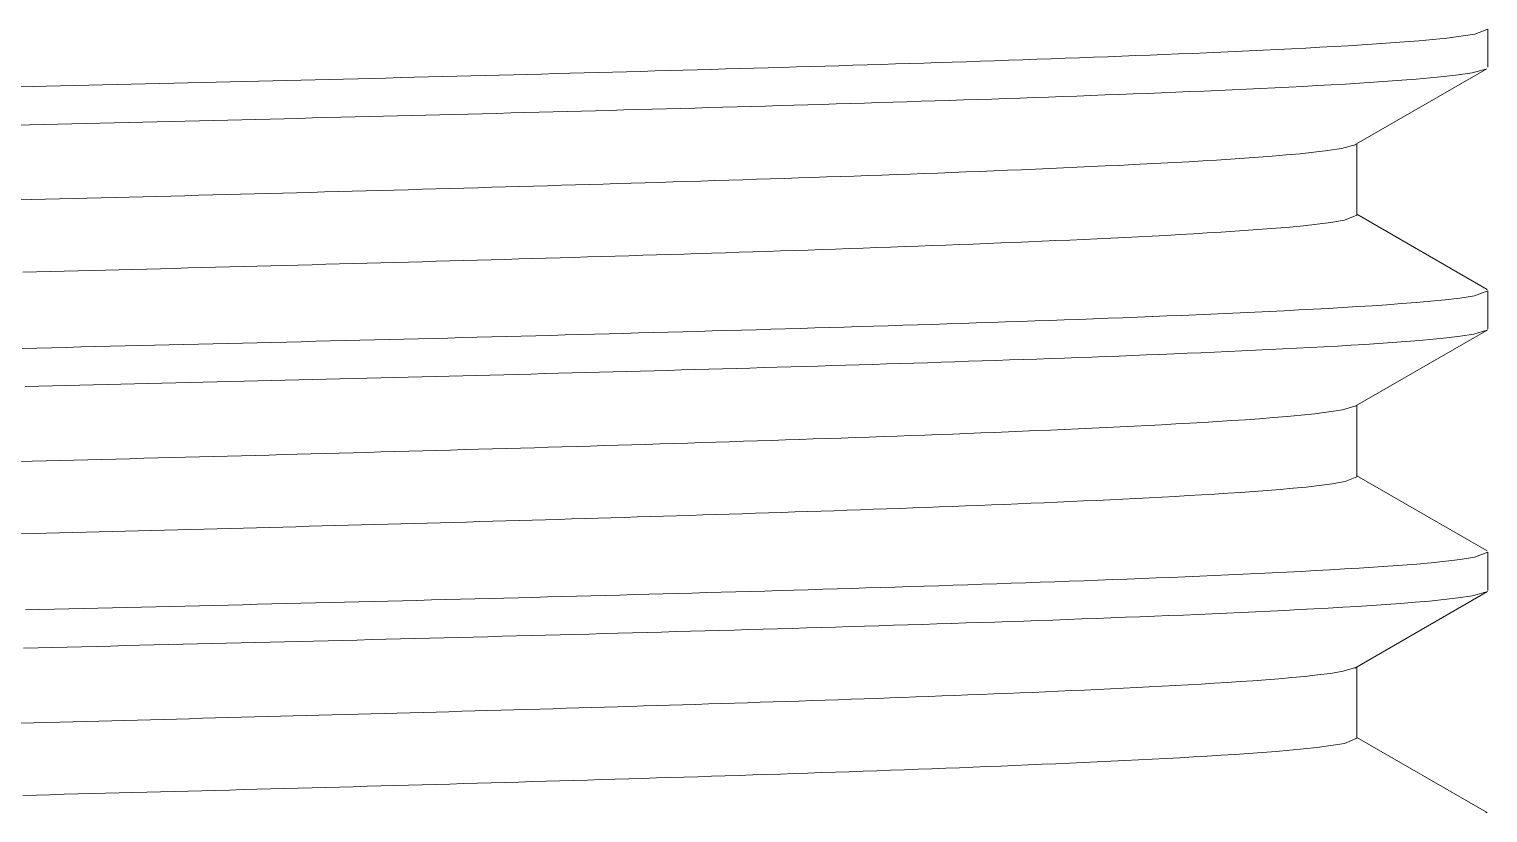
# Model space of a CAD drawing. Extents: x -5208 to -4788, y -2139 to -1842.
# Drawn here: x -5135.6 to -5127.24, y -2063.53 to -2059.04 of the extents above; entities that cross this region are included whole.
import ezdxf

# ---------------------------------------------------------------- set-up
doc = ezdxf.new("R2010")
doc.units = 0
doc.header["$LTSCALE"] = 7
doc.layers.add('Trimetric', color=7, linetype='CONTINUOUS')

msp = doc.modelspace()

# ---------------------------------------------------------------- linework, layer by layer
at = {"layer": 'Trimetric', "color": 0, "linetype": 'Continuous', "lineweight": 18}
for points in [[(-5135.6658, -2059.3686), (-5135.5846, -2059.3667), (-5135.5035, -2059.3647), (-5135.4224, -2059.3628), (-5135.3412, -2059.3609), (-5135.2601, -2059.359), (-5135.1789, -2059.357), (-5135.0978, -2059.3551), (-5135.0167, -2059.3532), (-5134.9355, -2059.3512), (-5134.8544, -2059.3493), (-5134.7732, -2059.3473), (-5134.6921, -2059.3454), (-5134.611, -2059.3435), (-5134.5298, -2059.3415), (-5134.4487, -2059.3395), (-5134.3675, -2059.3375), (-5134.2864, -2059.3356), (-5134.2053, -2059.3336), (-5134.1241, -2059.3316), (-5134.043, -2059.3296), (-5133.9618, -2059.3276), (-5133.8807, -2059.3255), (-5133.7996, -2059.3235), (-5133.7184, -2059.3215), (-5133.6373, -2059.3195), (-5133.5562, -2059.3175), (-5133.475, -2059.3154), (-5133.3939, -2059.3134), (-5133.3127, -2059.3113), (-5133.2316, -2059.3092), (-5133.1505, -2059.3072), (-5133.0693, -2059.3051), (-5132.9882, -2059.303), (-5132.9071, -2059.3009), (-5132.8259, -2059.2988), (-5132.7448, -2059.2967), (-5132.6637, -2059.2945), (-5132.5825, -2059.2923), (-5132.5014, -2059.2902), (-5132.4202, -2059.288), (-5132.3391, -2059.2858), (-5132.258, -2059.2837), (-5132.1768, -2059.2815), (-5132.0957, -2059.2793), (-5132.0146, -2059.2771), (-5131.9334, -2059.2748), (-5131.8523, -2059.2725), (-5131.7712, -2059.2702), (-5131.6901, -2059.268), (-5131.6089, -2059.2657), (-5131.5278, -2059.2634), (-5131.4467, -2059.2611), (-5131.3655, -2059.2588), (-5131.2844, -2059.2564), (-5131.2033, -2059.254), (-5131.1221, -2059.2516), (-5131.041, -2059.2491), (-5130.9599, -2059.2467), (-5130.8788, -2059.2443), (-5130.7976, -2059.2419), (-5130.7165, -2059.2394), (-5130.6354, -2059.2368), (-5130.5543, -2059.2343), (-5130.4731, -2059.2317), (-5130.392, -2059.2292), (-5130.3109, -2059.2265), (-5130.2298, -2059.2239), (-5130.1487, -2059.2212), (-5130.0675, -2059.2185), (-5129.9864, -2059.2157), (-5129.9053, -2059.213), (-5129.8242, -2059.2101), (-5129.7431, -2059.2073), (-5129.662, -2059.2044), (-5129.5809, -2059.2014), (-5129.4997, -2059.1984), (-5129.4186, -2059.1954), (-5129.3375, -2059.1923), (-5129.2564, -2059.1892), (-5129.1753, -2059.186), (-5129.0942, -2059.1827), (-5129.0131, -2059.1794), (-5128.932, -2059.1761), (-5128.851, -2059.1726), (-5128.7699, -2059.169), (-5128.6888, -2059.1654), (-5128.6077, -2059.1617), (-5128.5266, -2059.1579), (-5128.4456, -2059.154), (-5128.3645, -2059.1499), (-5128.2834, -2059.1457), (-5128.2024, -2059.1413), (-5128.1214, -2059.1367), (-5128.0403, -2059.132), (-5127.9593, -2059.127), (-5127.8783, -2059.1217), (-5127.7974, -2059.1161), (-5127.7164, -2059.1102), (-5127.6355, -2059.1036), (-5127.5547, -2059.0963), (-5127.474, -2059.0881), (-5127.3934, -2059.0783), (-5127.3132, -2059.0657), (-5127.2394, -2059.0373)], [(-5127.2394, -2059.2561), (-5127.2394, -2059.0373)], [(-5127.2501, -2059.267), (-5127.3284, -2059.2875), (-5127.4087, -2059.2993), (-5127.4893, -2059.3086), (-5127.5701, -2059.3167), (-5127.6509, -2059.3238), (-5127.7318, -2059.3302), (-5127.8128, -2059.3361), (-5127.8938, -2059.3416), (-5127.9747, -2059.3468), (-5128.0558, -2059.3518), (-5128.1368, -2059.3564), (-5128.2178, -2059.361), (-5128.2989, -2059.3652), (-5128.3799, -2059.3694), (-5128.461, -2059.3735), (-5128.542, -2059.3774), (-5128.6231, -2059.3812), (-5128.7042, -2059.3849), (-5128.7852, -2059.3886), (-5128.8663, -2059.3921), (-5128.9474, -2059.3955), (-5129.0285, -2059.3989), (-5129.1096, -2059.4022), (-5129.1907, -2059.4054), (-5129.2718, -2059.4086), (-5129.3529, -2059.4117), (-5129.434, -2059.4148), (-5129.5151, -2059.4179), (-5129.5962, -2059.4208), (-5129.6773, -2059.4238), (-5129.7584, -2059.4266), (-5129.8395, -2059.4295), (-5129.9206, -2059.4323), (-5130.0017, -2059.4351), (-5130.0828, -2059.4378), (-5130.164, -2059.4405), (-5130.2451, -2059.4432), (-5130.3262, -2059.4459), (-5130.4073, -2059.4485), (-5130.4884, -2059.4511), (-5130.5695, -2059.4536), (-5130.6507, -2059.4562), (-5130.7318, -2059.4586), (-5130.8129, -2059.4611), (-5130.894, -2059.4635), (-5130.9751, -2059.466), (-5131.0563, -2059.4684), (-5131.1374, -2059.4709), (-5131.2185, -2059.4733), (-5131.2996, -2059.4757), (-5131.3808, -2059.478), (-5131.4619, -2059.4803), (-5131.543, -2059.4826), (-5131.6241, -2059.4849), (-5131.7053, -2059.4873), (-5131.7864, -2059.4896), (-5131.8675, -2059.4919), (-5131.9486, -2059.4941), (-5132.0298, -2059.4964), (-5132.1109, -2059.4986), (-5132.192, -2059.5008), (-5132.2732, -2059.503), (-5132.3543, -2059.5051), (-5132.4354, -2059.5073), (-5132.5165, -2059.5095), (-5132.5977, -2059.5116), (-5132.6788, -2059.5137), (-5132.7599, -2059.5159), (-5132.8411, -2059.518), (-5132.9222, -2059.5201), (-5133.0033, -2059.5222), (-5133.0845, -2059.5242), (-5133.1656, -2059.5263), (-5133.2467, -2059.5284), (-5133.3279, -2059.5305), (-5133.409, -2059.5325), (-5133.4901, -2059.5346), (-5133.5713, -2059.5367), (-5133.6524, -2059.5387), (-5133.7335, -2059.5407), (-5133.8147, -2059.5427), (-5133.8958, -2059.5447), (-5133.9769, -2059.5467), (-5134.0581, -2059.5487), (-5134.1392, -2059.5507), (-5134.2203, -2059.5527), (-5134.3015, -2059.5547), (-5134.3826, -2059.5567), (-5134.4637, -2059.5587), (-5134.5449, -2059.5606), (-5134.626, -2059.5626), (-5134.7071, -2059.5646), (-5134.7883, -2059.5665), (-5134.8694, -2059.5685), (-5134.9505, -2059.5704), (-5135.0317, -2059.5724), (-5135.1128, -2059.5743), (-5135.1939, -2059.5763), (-5135.2751, -2059.5782), (-5135.3562, -2059.5801), (-5135.4374, -2059.582), (-5135.5185, -2059.584), (-5135.5996, -2059.5859), (-5135.6808, -2059.5878)], [(-5128.0051, -2059.7033), (-5127.2454, -2059.2643)], [(-5135.6686, -2060.017), (-5135.5886, -2060.015), (-5135.5086, -2060.0129), (-5135.4287, -2060.0109), (-5135.3487, -2060.0089), (-5135.2688, -2060.0068), (-5135.1888, -2060.0047), (-5135.1089, -2060.0026), (-5135.0289, -2060.0006), (-5134.949, -2059.9985), (-5134.869, -2059.9964), (-5134.789, -2059.9943), (-5134.7091, -2059.9922), (-5134.6291, -2059.9902), (-5134.5492, -2059.9881), (-5134.4692, -2059.986), (-5134.3893, -2059.9838), (-5134.3093, -2059.9817), (-5134.2294, -2059.9796), (-5134.1494, -2059.9775), (-5134.0694, -2059.9753), (-5133.9895, -2059.9732), (-5133.9095, -2059.971), (-5133.8296, -2059.9689), (-5133.7496, -2059.9667), (-5133.6697, -2059.9645), (-5133.5897, -2059.9623), (-5133.5098, -2059.9601), (-5133.4298, -2059.9579), (-5133.3499, -2059.9556), (-5133.2699, -2059.9534), (-5133.19, -2059.9511), (-5133.11, -2059.9489), (-5133.0301, -2059.9466), (-5132.9501, -2059.9443), (-5132.8702, -2059.9421), (-5132.7902, -2059.9398), (-5132.7103, -2059.9375), (-5132.6303, -2059.9351), (-5132.5504, -2059.9328), (-5132.4704, -2059.9304), (-5132.3905, -2059.928), (-5132.3105, -2059.9257), (-5132.2306, -2059.9233), (-5132.1506, -2059.9209), (-5132.0707, -2059.9186), (-5131.9907, -2059.916), (-5131.9108, -2059.9135), (-5131.8309, -2059.911), (-5131.7509, -2059.9085), (-5131.671, -2059.906), (-5131.591, -2059.9035), (-5131.5111, -2059.9009), (-5131.4311, -2059.8984), (-5131.3512, -2059.8958), (-5131.2713, -2059.8932), (-5131.1913, -2059.8905), (-5131.1114, -2059.8878), (-5131.0315, -2059.8851), (-5130.9515, -2059.8823), (-5130.8716, -2059.8796), (-5130.7916, -2059.8768), (-5130.7117, -2059.8739), (-5130.6318, -2059.871), (-5130.5519, -2059.8682), (-5130.4719, -2059.8652), (-5130.392, -2059.8622), (-5130.3121, -2059.8592), (-5130.2322, -2059.8561), (-5130.1522, -2059.8529), (-5130.0723, -2059.8498), (-5129.9924, -2059.8465), (-5129.9125, -2059.8432), (-5129.8326, -2059.8399), (-5129.7527, -2059.8365), (-5129.6728, -2059.833), (-5129.5928, -2059.8294), (-5129.513, -2059.8258), (-5129.4331, -2059.822), (-5129.3532, -2059.8183), (-5129.2733, -2059.8143), (-5129.1934, -2059.8103), (-5129.1135, -2059.8061), (-5129.0337, -2059.8018), (-5128.9538, -2059.7973), (-5128.874, -2059.7926), (-5128.7941, -2059.7878), (-5128.7143, -2059.7826), (-5128.6345, -2059.7773), (-5128.5547, -2059.7715), (-5128.475, -2059.7654), (-5128.3953, -2059.7589), (-5128.3156, -2059.7515), (-5128.2361, -2059.7433), (-5128.1566, -2059.7339), (-5128.0776, -2059.7215), (-5128.0005, -2059.7006)], [(-5127.9894, -2060.1043), (-5127.9894, -2059.6942)], [(-5127.9894, -2060.1044), (-5128.0613, -2060.1332), (-5128.1391, -2060.1465), (-5128.2175, -2060.1565), (-5128.2961, -2060.1647), (-5128.3747, -2060.1722), (-5128.4535, -2060.179), (-5128.5322, -2060.185), (-5128.611, -2060.1908), (-5128.6899, -2060.1962), (-5128.7687, -2060.2013), (-5128.8476, -2060.2062), (-5128.9264, -2060.2108), (-5129.0053, -2060.2153), (-5129.0842, -2060.2197), (-5129.1631, -2060.2239), (-5129.242, -2060.2279), (-5129.3209, -2060.2318), (-5129.3998, -2060.2357), (-5129.4788, -2060.2394), (-5129.5577, -2060.2429), (-5129.6366, -2060.2465), (-5129.7155, -2060.25), (-5129.7945, -2060.2534), (-5129.8734, -2060.2568), (-5129.9524, -2060.2601), (-5130.0313, -2060.2632), (-5130.1102, -2060.2664), (-5130.1892, -2060.2696), (-5130.2681, -2060.2726), (-5130.3471, -2060.2756), (-5130.426, -2060.2787), (-5130.505, -2060.2815), (-5130.5839, -2060.2844), (-5130.6629, -2060.2873), (-5130.7419, -2060.2901), (-5130.8208, -2060.2929), (-5130.8998, -2060.2957), (-5130.9787, -2060.2985), (-5131.0577, -2060.3011), (-5131.1367, -2060.3038), (-5131.2156, -2060.3065), (-5131.2946, -2060.3091), (-5131.3736, -2060.3117), (-5131.4525, -2060.3143), (-5131.5315, -2060.3168), (-5131.6105, -2060.3194), (-5131.6894, -2060.3218), (-5131.7684, -2060.3243), (-5131.8474, -2060.3268), (-5131.9263, -2060.3293), (-5132.0053, -2060.3316), (-5132.0843, -2060.334), (-5132.1633, -2060.3364), (-5132.2422, -2060.3388), (-5132.3212, -2060.3411), (-5132.4002, -2060.3435), (-5132.4792, -2060.3459), (-5132.5581, -2060.3482), (-5132.6371, -2060.3505), (-5132.7161, -2060.3528), (-5132.7951, -2060.355), (-5132.874, -2060.3573), (-5132.953, -2060.3596), (-5133.032, -2060.3618), (-5133.111, -2060.3641), (-5133.1899, -2060.3663), (-5133.2689, -2060.3686), (-5133.3479, -2060.3708), (-5133.4269, -2060.3729), (-5133.5059, -2060.3751), (-5133.5848, -2060.3773), (-5133.6638, -2060.3795), (-5133.7428, -2060.3816), (-5133.8218, -2060.3838), (-5133.9007, -2060.3859), (-5133.9797, -2060.3881), (-5134.0587, -2060.3902), (-5134.1377, -2060.3923), (-5134.2167, -2060.3944), (-5134.2956, -2060.3965), (-5134.3746, -2060.3986), (-5134.4536, -2060.4007), (-5134.5326, -2060.4028), (-5134.6116, -2060.4049), (-5134.6906, -2060.4069), (-5134.7695, -2060.409), (-5134.8485, -2060.4111), (-5134.9275, -2060.4131), (-5135.0065, -2060.4151), (-5135.0855, -2060.4172), (-5135.1644, -2060.4192), (-5135.2434, -2060.4212), (-5135.3224, -2060.4233), (-5135.4014, -2060.4253), (-5135.4804, -2060.4274), (-5135.5594, -2060.4294), (-5135.6383, -2060.4314)], [(-5127.2431, -2060.5303), (-5127.9894, -2060.0991)], [(-5135.6412, -2060.868), (-5135.5571, -2060.866), (-5135.473, -2060.864), (-5135.3888, -2060.862), (-5135.3047, -2060.86), (-5135.2205, -2060.858), (-5135.1364, -2060.856), (-5135.0523, -2060.854), (-5134.9681, -2060.852), (-5134.884, -2060.85), (-5134.7999, -2060.848), (-5134.7157, -2060.846), (-5134.6316, -2060.8439), (-5134.5475, -2060.8419), (-5134.4633, -2060.8398), (-5134.3792, -2060.8378), (-5134.2951, -2060.8357), (-5134.2109, -2060.8337), (-5134.1268, -2060.8316), (-5134.0426, -2060.8296), (-5133.9585, -2060.8275), (-5133.8744, -2060.8254), (-5133.7902, -2060.8233), (-5133.7061, -2060.8212), (-5133.622, -2060.8191), (-5133.5378, -2060.817), (-5133.4537, -2060.8149), (-5133.3696, -2060.8128), (-5133.2854, -2060.8106), (-5133.2013, -2060.8085), (-5133.1172, -2060.8063), (-5133.033, -2060.8041), (-5132.9489, -2060.8019), (-5132.8648, -2060.7997), (-5132.7806, -2060.7975), (-5132.6965, -2060.7954), (-5132.6124, -2060.7932), (-5132.5282, -2060.791), (-5132.4441, -2060.7887), (-5132.36, -2060.7864), (-5132.2759, -2060.7841), (-5132.1917, -2060.7818), (-5132.1076, -2060.7796), (-5132.0235, -2060.7773), (-5131.9393, -2060.775), (-5131.8552, -2060.7727), (-5131.7711, -2060.7703), (-5131.687, -2060.7679), (-5131.6028, -2060.7655), (-5131.5187, -2060.7631), (-5131.4346, -2060.7607), (-5131.3505, -2060.7583), (-5131.2663, -2060.7559), (-5131.1822, -2060.7535), (-5131.0981, -2060.751), (-5131.014, -2060.7484), (-5130.9298, -2060.7459), (-5130.8457, -2060.7434), (-5130.7616, -2060.7408), (-5130.6775, -2060.7382), (-5130.5934, -2060.7356), (-5130.5092, -2060.7329), (-5130.4251, -2060.7302), (-5130.341, -2060.7275), (-5130.2569, -2060.7248), (-5130.1728, -2060.722), (-5130.0887, -2060.7192), (-5130.0045, -2060.7164), (-5129.9204, -2060.7135), (-5129.8363, -2060.7105), (-5129.7522, -2060.7076), (-5129.6681, -2060.7046), (-5129.584, -2060.7015), (-5129.4999, -2060.6985), (-5129.4158, -2060.6953), (-5129.3317, -2060.6921), (-5129.2476, -2060.6889), (-5129.1635, -2060.6855), (-5129.0794, -2060.6821), (-5128.9953, -2060.6787), (-5128.9112, -2060.6751), (-5128.8272, -2060.6716), (-5128.7431, -2060.6678), (-5128.659, -2060.664), (-5128.5749, -2060.6602), (-5128.4909, -2060.6562), (-5128.4068, -2060.652), (-5128.3228, -2060.6477), (-5128.2387, -2060.6433), (-5128.1547, -2060.6386), (-5128.0707, -2060.6338), (-5127.9867, -2060.6287), (-5127.9027, -2060.6234), (-5127.8187, -2060.6176), (-5127.7348, -2060.6115), (-5127.6509, -2060.605), (-5127.567, -2060.5975), (-5127.4833, -2060.5892), (-5127.3997, -2060.5794), (-5127.3166, -2060.5663), (-5127.2394, -2060.5373)], [(-5127.2429, -2060.531), (-5127.2453, -2060.5294), (-5127.2476, -2060.5277)], [(-5127.2394, -2060.7561), (-5127.2394, -2060.5373)], [(-5127.245, -2060.764), (-5127.3199, -2060.7859), (-5127.3974, -2060.7978), (-5127.4752, -2060.8071), (-5127.5532, -2060.815), (-5127.6313, -2060.822), (-5127.7095, -2060.8284), (-5127.7877, -2060.8342), (-5127.8659, -2060.8397), (-5127.9441, -2060.8449), (-5128.0224, -2060.8498), (-5128.1006, -2060.8544), (-5128.1789, -2060.8589), (-5128.2572, -2060.8631), (-5128.3355, -2060.8672), (-5128.4138, -2060.8711), (-5128.4921, -2060.875), (-5128.5704, -2060.8787), (-5128.6488, -2060.8824), (-5128.7271, -2060.8859), (-5128.8054, -2060.8894), (-5128.8838, -2060.8929), (-5128.9621, -2060.8961), (-5129.0404, -2060.8994), (-5129.1188, -2060.9026), (-5129.1971, -2060.9057), (-5129.2755, -2060.9087), (-5129.3538, -2060.9118), (-5129.4322, -2060.9147), (-5129.5105, -2060.9176), (-5129.5889, -2060.9206), (-5129.6672, -2060.9234), (-5129.7456, -2060.9262), (-5129.824, -2060.929), (-5129.9023, -2060.9317), (-5129.9807, -2060.9344), (-5130.059, -2060.937), (-5130.1374, -2060.9397), (-5130.2158, -2060.9422), (-5130.2941, -2060.9448), (-5130.3725, -2060.9474), (-5130.4509, -2060.9499), (-5130.5292, -2060.9523), (-5130.6076, -2060.9548), (-5130.686, -2060.9573), (-5130.7643, -2060.9597), (-5130.8427, -2060.962), (-5130.9211, -2060.9644), (-5130.9995, -2060.9667), (-5131.0778, -2060.9691), (-5131.1562, -2060.9714), (-5131.2346, -2060.9738), (-5131.313, -2060.9761), (-5131.3913, -2060.9783), (-5131.4697, -2060.9806), (-5131.5481, -2060.9828), (-5131.6265, -2060.985), (-5131.7048, -2060.9872), (-5131.7832, -2060.9894), (-5131.8616, -2060.9917), (-5131.94, -2060.9939), (-5132.0183, -2060.996), (-5132.0967, -2060.9981), (-5132.1751, -2061.0002), (-5132.2535, -2061.0023), (-5132.3319, -2061.0044), (-5132.4102, -2061.0066), (-5132.4886, -2061.0087), (-5132.567, -2061.0108), (-5132.6454, -2061.0129), (-5132.7238, -2061.0149), (-5132.8021, -2061.017), (-5132.8805, -2061.019), (-5132.9589, -2061.0211), (-5133.0373, -2061.0231), (-5133.1157, -2061.0251), (-5133.194, -2061.0271), (-5133.2724, -2061.0291), (-5133.3508, -2061.0311), (-5133.4292, -2061.0331), (-5133.5076, -2061.0351), (-5133.586, -2061.037), (-5133.6643, -2061.039), (-5133.7427, -2061.041), (-5133.8211, -2061.0429), (-5133.8995, -2061.0448), (-5133.9779, -2061.0468), (-5134.0563, -2061.0487), (-5134.1346, -2061.0506), (-5134.213, -2061.0525), (-5134.2914, -2061.0545), (-5134.3698, -2061.0564), (-5134.4482, -2061.0583), (-5134.5266, -2061.0602), (-5134.605, -2061.0621), (-5134.6833, -2061.064), (-5134.7617, -2061.0659), (-5134.8401, -2061.0677), (-5134.9185, -2061.0696), (-5134.9969, -2061.0715), (-5135.0753, -2061.0734), (-5135.1536, -2061.0753), (-5135.232, -2061.0772), (-5135.3104, -2061.079), (-5135.3888, -2061.0809), (-5135.4672, -2061.0827), (-5135.5456, -2061.0846), (-5135.624, -2061.0864)], [(-5127.9999, -2061.2002), (-5127.2402, -2060.7612)], [(-5135.6646, -2061.5169), (-5135.5846, -2061.5149), (-5135.5047, -2061.5129), (-5135.4247, -2061.5108), (-5135.3447, -2061.5088), (-5135.2647, -2061.5067), (-5135.1847, -2061.5046), (-5135.1048, -2061.5026), (-5135.0248, -2061.5005), (-5134.9448, -2061.4984), (-5134.8648, -2061.4963), (-5134.7849, -2061.4942), (-5134.7049, -2061.4921), (-5134.6249, -2061.49), (-5134.5449, -2061.4879), (-5134.465, -2061.4858), (-5134.385, -2061.4837), (-5134.305, -2061.4816), (-5134.225, -2061.4795), (-5134.1451, -2061.4773), (-5134.0651, -2061.4752), (-5133.9851, -2061.473), (-5133.9051, -2061.4708), (-5133.8252, -2061.4687), (-5133.7452, -2061.4665), (-5133.6652, -2061.4643), (-5133.5852, -2061.4622), (-5133.5053, -2061.46), (-5133.4253, -2061.4577), (-5133.3453, -2061.4555), (-5133.2654, -2061.4532), (-5133.1854, -2061.451), (-5133.1054, -2061.4487), (-5133.0254, -2061.4465), (-5132.9455, -2061.4442), (-5132.8655, -2061.442), (-5132.7855, -2061.4397), (-5132.7056, -2061.4374), (-5132.6256, -2061.4351), (-5132.5456, -2061.4327), (-5132.4656, -2061.4304), (-5132.3857, -2061.428), (-5132.3057, -2061.4257), (-5132.2257, -2061.4232), (-5132.1458, -2061.4208), (-5132.0658, -2061.4184), (-5131.9858, -2061.4159), (-5131.9059, -2061.4134), (-5131.8259, -2061.4108), (-5131.7459, -2061.4083), (-5131.666, -2061.4058), (-5131.586, -2061.4033), (-5131.5061, -2061.4008), (-5131.4261, -2061.3982), (-5131.3461, -2061.3956), (-5131.2662, -2061.393), (-5131.1862, -2061.3903), (-5131.1063, -2061.3876), (-5131.0263, -2061.3849), (-5130.9463, -2061.3822), (-5130.8664, -2061.3794), (-5130.7864, -2061.3766), (-5130.7065, -2061.3737), (-5130.6265, -2061.3709), (-5130.5466, -2061.3679), (-5130.4666, -2061.365), (-5130.3867, -2061.362), (-5130.3067, -2061.359), (-5130.2268, -2061.3558), (-5130.1468, -2061.3527), (-5130.0669, -2061.3496), (-5129.987, -2061.3463), (-5129.907, -2061.343), (-5129.8271, -2061.3397), (-5129.7472, -2061.3362), (-5129.6672, -2061.3327), (-5129.5873, -2061.3292), (-5129.5074, -2061.3255), (-5129.4275, -2061.3218), (-5129.3476, -2061.3179), (-5129.2677, -2061.314), (-5129.1878, -2061.31), (-5129.1079, -2061.3057), (-5129.028, -2061.3014), (-5128.9481, -2061.2969), (-5128.8682, -2061.2923), (-5128.7884, -2061.2874), (-5128.7085, -2061.2823), (-5128.6287, -2061.2769), (-5128.5489, -2061.2712), (-5128.4692, -2061.2651), (-5128.3894, -2061.2584), (-5128.3098, -2061.251), (-5128.2302, -2061.2426), (-5128.1508, -2061.2328), (-5128.0718, -2061.2204), (-5127.9954, -2061.1976)], [(-5127.9894, -2061.6043), (-5127.9894, -2061.1941)], [(-5127.9894, -2061.6043), (-5128.0566, -2061.6323), (-5128.1308, -2061.6451), (-5128.2054, -2061.6549), (-5128.2802, -2061.6632), (-5128.3552, -2061.6705), (-5128.4302, -2061.6769), (-5128.5052, -2061.6831), (-5128.5803, -2061.6887), (-5128.6554, -2061.6939), (-5128.7305, -2061.6989), (-5128.8057, -2061.7036), (-5128.8808, -2061.7082), (-5128.956, -2061.7125), (-5129.0311, -2061.7167), (-5129.1063, -2061.7209), (-5129.1815, -2061.7247), (-5129.2567, -2061.7286), (-5129.3319, -2061.7323), (-5129.4071, -2061.7359), (-5129.4823, -2061.7395), (-5129.5575, -2061.7429), (-5129.6327, -2061.7463), (-5129.7079, -2061.7497), (-5129.7831, -2061.7529), (-5129.8584, -2061.7561), (-5129.9336, -2061.7593), (-5130.0088, -2061.7624), (-5130.084, -2061.7654), (-5130.1593, -2061.7684), (-5130.2345, -2061.7713), (-5130.3097, -2061.7742), (-5130.3849, -2061.7771), (-5130.4602, -2061.7799), (-5130.5354, -2061.7827), (-5130.6107, -2061.7854), (-5130.6859, -2061.7881), (-5130.7611, -2061.7908), (-5130.8364, -2061.7935), (-5130.9116, -2061.7961), (-5130.9869, -2061.7987), (-5131.0621, -2061.8013), (-5131.1373, -2061.8038), (-5131.2126, -2061.8063), (-5131.2878, -2061.8089), (-5131.3631, -2061.8114), (-5131.4383, -2061.8138), (-5131.5136, -2061.8162), (-5131.5888, -2061.8187), (-5131.6641, -2061.821), (-5131.7393, -2061.8234), (-5131.8146, -2061.8257), (-5131.8898, -2061.828), (-5131.9651, -2061.8303), (-5132.0403, -2061.8326), (-5132.1156, -2061.8349), (-5132.1908, -2061.8373), (-5132.2661, -2061.8396), (-5132.3413, -2061.8418), (-5132.4166, -2061.8441), (-5132.4918, -2061.8463), (-5132.5671, -2061.8485), (-5132.6424, -2061.8507), (-5132.7176, -2061.8529), (-5132.7929, -2061.8551), (-5132.8681, -2061.8572), (-5132.9434, -2061.8594), (-5133.0186, -2061.8615), (-5133.0939, -2061.8637), (-5133.1691, -2061.8658), (-5133.2444, -2061.8679), (-5133.3197, -2061.87), (-5133.3949, -2061.8721), (-5133.4702, -2061.8741), (-5133.5454, -2061.8762), (-5133.6207, -2061.8782), (-5133.696, -2061.8803), (-5133.7712, -2061.8823), (-5133.8465, -2061.8844), (-5133.9217, -2061.8865), (-5133.997, -2061.8885), (-5134.0723, -2061.8906), (-5134.1475, -2061.8925), (-5134.2228, -2061.8945), (-5134.298, -2061.8965), (-5134.3733, -2061.8985), (-5134.4486, -2061.9005), (-5134.5238, -2061.9025), (-5134.5991, -2061.9045), (-5134.6743, -2061.9065), (-5134.7496, -2061.9085), (-5134.8249, -2061.9105), (-5134.9001, -2061.9124), (-5134.9754, -2061.9144), (-5135.0506, -2061.9163), (-5135.1259, -2061.9183), (-5135.2012, -2061.9202), (-5135.2764, -2061.9221), (-5135.3517, -2061.9241), (-5135.427, -2061.926), (-5135.5022, -2061.9279), (-5135.5775, -2061.9299), (-5135.6527, -2061.9318)], [(-5127.2439, -2062.0299), (-5127.9894, -2061.5991)], [(-5135.6235, -2062.3676), (-5135.5404, -2062.3656), (-5135.4572, -2062.3636), (-5135.3741, -2062.3617), (-5135.291, -2062.3597), (-5135.2079, -2062.3578), (-5135.1247, -2062.3558), (-5135.0416, -2062.3538), (-5134.9585, -2062.3518), (-5134.8754, -2062.3498), (-5134.7922, -2062.3478), (-5134.7091, -2062.3458), (-5134.626, -2062.3438), (-5134.5429, -2062.3418), (-5134.4597, -2062.3398), (-5134.3766, -2062.3378), (-5134.2935, -2062.3357), (-5134.2104, -2062.3337), (-5134.1273, -2062.3317), (-5134.0441, -2062.3296), (-5133.961, -2062.3275), (-5133.8779, -2062.3255), (-5133.7948, -2062.3234), (-5133.7116, -2062.3213), (-5133.6285, -2062.3192), (-5133.5454, -2062.3171), (-5133.4623, -2062.3151), (-5133.3792, -2062.313), (-5133.296, -2062.3109), (-5133.2129, -2062.3087), (-5133.1298, -2062.3066), (-5133.0467, -2062.3044), (-5132.9635, -2062.3023), (-5132.8804, -2062.3001), (-5132.7973, -2062.298), (-5132.7142, -2062.2958), (-5132.6311, -2062.2937), (-5132.5479, -2062.2915), (-5132.4648, -2062.2892), (-5132.3817, -2062.287), (-5132.2986, -2062.2847), (-5132.2155, -2062.2825), (-5132.1324, -2062.2802), (-5132.0492, -2062.278), (-5131.9661, -2062.2758), (-5131.883, -2062.2735), (-5131.7999, -2062.2711), (-5131.7168, -2062.2688), (-5131.6337, -2062.2665), (-5131.5505, -2062.2641), (-5131.4674, -2062.2618), (-5131.3843, -2062.2594), (-5131.3012, -2062.257), (-5131.2181, -2062.2545), (-5131.135, -2062.2521), (-5131.0519, -2062.2496), (-5130.9688, -2062.2471), (-5130.8856, -2062.2446), (-5130.8025, -2062.242), (-5130.7194, -2062.2395), (-5130.6363, -2062.2369), (-5130.5532, -2062.2343), (-5130.4701, -2062.2316), (-5130.387, -2062.229), (-5130.3039, -2062.2263), (-5130.2208, -2062.2236), (-5130.1377, -2062.2208), (-5130.0546, -2062.218), (-5129.9715, -2062.2152), (-5129.8884, -2062.2124), (-5129.8053, -2062.2095), (-5129.7222, -2062.2065), (-5129.6391, -2062.2035), (-5129.556, -2062.2006), (-5129.4729, -2062.1974), (-5129.3898, -2062.1943), (-5129.3067, -2062.1912), (-5129.2236, -2062.1879), (-5129.1406, -2062.1846), (-5129.0575, -2062.1813), (-5128.9744, -2062.1778), (-5128.8913, -2062.1743), (-5128.8083, -2062.1708), (-5128.7252, -2062.1671), (-5128.6421, -2062.1633), (-5128.5591, -2062.1594), (-5128.476, -2062.1554), (-5128.393, -2062.1513), (-5128.3099, -2062.147), (-5128.2269, -2062.1426), (-5128.1439, -2062.138), (-5128.0609, -2062.1332), (-5127.9779, -2062.1282), (-5127.8949, -2062.1228), (-5127.8119, -2062.1172), (-5127.729, -2062.1111), (-5127.6461, -2062.1046), (-5127.5633, -2062.0973), (-5127.4806, -2062.089), (-5127.398, -2062.0791), (-5127.3159, -2062.066), (-5127.2394, -2062.0373)], [(-5127.2394, -2062.2561), (-5127.2394, -2062.0373)], [(-5127.2465, -2062.265), (-5127.3264, -2062.2869), (-5127.4086, -2062.2994), (-5127.4911, -2062.309), (-5127.5739, -2062.3169), (-5127.6567, -2062.3242), (-5127.7396, -2062.3308), (-5127.8225, -2062.3367), (-5127.9055, -2062.3423), (-5127.9885, -2062.3477), (-5128.0714, -2062.3526), (-5128.1544, -2062.3575), (-5128.2375, -2062.362), (-5128.3205, -2062.3664), (-5128.4035, -2062.3706), (-5128.4866, -2062.3747), (-5128.5696, -2062.3787), (-5128.6527, -2062.3826), (-5128.7357, -2062.3864), (-5128.8188, -2062.39), (-5128.9018, -2062.3936), (-5128.9849, -2062.3971), (-5129.068, -2062.4005), (-5129.151, -2062.4039), (-5129.2341, -2062.4071), (-5129.3172, -2062.4103), (-5129.4003, -2062.4136), (-5129.4834, -2062.4166), (-5129.5665, -2062.4197), (-5129.6495, -2062.4228), (-5129.7326, -2062.4257), (-5129.8157, -2062.4286), (-5129.8988, -2062.4316), (-5129.9819, -2062.4344), (-5130.065, -2062.4372), (-5130.1481, -2062.44), (-5130.2312, -2062.4428), (-5130.3143, -2062.4455), (-5130.3974, -2062.4482), (-5130.4805, -2062.4508), (-5130.5636, -2062.4534), (-5130.6467, -2062.456), (-5130.7298, -2062.4586), (-5130.8129, -2062.4612), (-5130.896, -2062.4637), (-5130.9791, -2062.4662), (-5131.0622, -2062.4687), (-5131.1453, -2062.4712), (-5131.2284, -2062.4736), (-5131.3115, -2062.476), (-5131.3946, -2062.4784), (-5131.4777, -2062.4808), (-5131.5608, -2062.4832), (-5131.6439, -2062.4856), (-5131.727, -2062.488), (-5131.8101, -2062.4902), (-5131.8933, -2062.4925), (-5131.9764, -2062.4948), (-5132.0595, -2062.4971), (-5132.1426, -2062.4993), (-5132.2257, -2062.5016), (-5132.3088, -2062.5039), (-5132.3919, -2062.5061), (-5132.475, -2062.5083), (-5132.5581, -2062.5105), (-5132.6412, -2062.5127), (-5132.7244, -2062.5149), (-5132.8075, -2062.517), (-5132.8906, -2062.5192), (-5132.9737, -2062.5214), (-5133.0568, -2062.5236), (-5133.1399, -2062.5257), (-5133.223, -2062.5278), (-5133.3061, -2062.5299), (-5133.3893, -2062.5321), (-5133.4724, -2062.5342), (-5133.5555, -2062.5363), (-5133.6386, -2062.5384), (-5133.7217, -2062.5405), (-5133.8048, -2062.5425), (-5133.888, -2062.5446), (-5133.9711, -2062.5466), (-5134.0542, -2062.5487), (-5134.1373, -2062.5507), (-5134.2204, -2062.5528), (-5134.3035, -2062.5548), (-5134.3866, -2062.5568), (-5134.4698, -2062.5588), (-5134.5529, -2062.5608), (-5134.636, -2062.5629), (-5134.7191, -2062.5649), (-5134.8022, -2062.5668), (-5134.8853, -2062.5688), (-5134.9685, -2062.5708), (-5135.0516, -2062.5728), (-5135.1347, -2062.5748), (-5135.2178, -2062.5768), (-5135.3009, -2062.5788), (-5135.3841, -2062.5808), (-5135.4672, -2062.5827), (-5135.5503, -2062.5847), (-5135.6334, -2062.5866)], [(-5128.0016, -2062.7013), (-5127.2418, -2062.2622)], [(-5135.6492, -2063.0165), (-5135.5748, -2063.0146), (-5135.5004, -2063.0127), (-5135.4261, -2063.0108), (-5135.3517, -2063.0089), (-5135.2773, -2063.007), (-5135.2029, -2063.0051), (-5135.1286, -2063.0031), (-5135.0542, -2063.0012), (-5134.9798, -2062.9993), (-5134.9054, -2062.9974), (-5134.8311, -2062.9954), (-5134.7567, -2062.9935), (-5134.6823, -2062.9916), (-5134.608, -2062.9896), (-5134.5336, -2062.9876), (-5134.4592, -2062.9856), (-5134.3848, -2062.9837), (-5134.3105, -2062.9817), (-5134.2361, -2062.9797), (-5134.1617, -2062.9777), (-5134.0873, -2062.9758), (-5134.013, -2062.9738), (-5133.9386, -2062.9718), (-5133.8642, -2062.9698), (-5133.7899, -2062.9678), (-5133.7155, -2062.9657), (-5133.6411, -2062.9637), (-5133.5667, -2062.9617), (-5133.4924, -2062.9596), (-5133.418, -2062.9576), (-5133.3436, -2062.9555), (-5133.2693, -2062.9534), (-5133.1949, -2062.9514), (-5133.1205, -2062.9492), (-5133.0462, -2062.9471), (-5132.9718, -2062.945), (-5132.8974, -2062.9429), (-5132.8231, -2062.9408), (-5132.7487, -2062.9386), (-5132.6743, -2062.9364), (-5132.6, -2062.9342), (-5132.5256, -2062.932), (-5132.4512, -2062.9298), (-5132.3769, -2062.9277), (-5132.3025, -2062.9255), (-5132.2281, -2062.9233), (-5132.1538, -2062.9211), (-5132.0794, -2062.9188), (-5132.005, -2062.9164), (-5131.9307, -2062.9141), (-5131.8563, -2062.9118), (-5131.782, -2062.9095), (-5131.7076, -2062.9072), (-5131.6332, -2062.9048), (-5131.5589, -2062.9025), (-5131.4845, -2062.9001), (-5131.4101, -2062.8977), (-5131.3358, -2062.8953), (-5131.2614, -2062.8928), (-5131.1871, -2062.8904), (-5131.1127, -2062.8878), (-5131.0384, -2062.8853), (-5130.964, -2062.8827), (-5130.8897, -2062.8802), (-5130.8153, -2062.8776), (-5130.7409, -2062.875), (-5130.6666, -2062.8723), (-5130.5922, -2062.8696), (-5130.5179, -2062.8669), (-5130.4436, -2062.8641), (-5130.3692, -2062.8614), (-5130.2949, -2062.8585), (-5130.2205, -2062.8556), (-5130.1462, -2062.8527), (-5130.0718, -2062.8497), (-5129.9975, -2062.8467), (-5129.9232, -2062.8437), (-5129.8488, -2062.8406), (-5129.7745, -2062.8374), (-5129.7002, -2062.8342), (-5129.6258, -2062.8309), (-5129.5515, -2062.8275), (-5129.4772, -2062.8241), (-5129.4029, -2062.8206), (-5129.3286, -2062.817), (-5129.2543, -2062.8133), (-5129.18, -2062.8095), (-5129.1057, -2062.8056), (-5129.0314, -2062.8016), (-5128.9571, -2062.7975), (-5128.8828, -2062.7932), (-5128.8086, -2062.7887), (-5128.7343, -2062.784), (-5128.6601, -2062.779), (-5128.5859, -2062.7738), (-5128.5117, -2062.7683), (-5128.4375, -2062.7624), (-5128.3634, -2062.756), (-5128.2893, -2062.749), (-5128.2153, -2062.7411), (-5128.1415, -2062.7317), (-5128.0681, -2062.7198), (-5127.9971, -2062.6987)], [(-5127.9894, -2063.1043), (-5127.9894, -2062.6943)], [(-5127.9894, -2063.1043), (-5128.0614, -2063.1336), (-5128.1394, -2063.1463), (-5128.2178, -2063.1563), (-5128.2963, -2063.1648), (-5128.375, -2063.1723), (-5128.4537, -2063.1789), (-5128.5325, -2063.185), (-5128.6113, -2063.1909), (-5128.6901, -2063.1961), (-5128.769, -2063.2014), (-5128.8478, -2063.2063), (-5128.9267, -2063.2109), (-5129.0056, -2063.2154), (-5129.0845, -2063.2197), (-5129.1634, -2063.2238), (-5129.2423, -2063.2278), (-5129.3212, -2063.2318), (-5129.4001, -2063.2356), (-5129.479, -2063.2393), (-5129.558, -2063.243), (-5129.6369, -2063.2465), (-5129.7158, -2063.25), (-5129.7948, -2063.2534), (-5129.8737, -2063.2567), (-5129.9527, -2063.2601), (-5130.0316, -2063.2633), (-5130.1106, -2063.2664), (-5130.1895, -2063.2696), (-5130.2685, -2063.2726), (-5130.3474, -2063.2756), (-5130.4264, -2063.2786), (-5130.5053, -2063.2816), (-5130.5843, -2063.2845), (-5130.6633, -2063.2873), (-5130.7422, -2063.2902), (-5130.8212, -2063.293), (-5130.9001, -2063.2957), (-5130.9791, -2063.2985), (-5131.0581, -2063.3011), (-5131.137, -2063.3038), (-5131.216, -2063.3064), (-5131.295, -2063.3091), (-5131.3739, -2063.3117), (-5131.4529, -2063.3143), (-5131.5319, -2063.3168), (-5131.6109, -2063.3193), (-5131.6898, -2063.3219), (-5131.7688, -2063.3243), (-5131.8478, -2063.3267), (-5131.9268, -2063.3291), (-5132.0057, -2063.3316), (-5132.0847, -2063.334), (-5132.1637, -2063.3364), (-5132.2427, -2063.3388), (-5132.3216, -2063.3413), (-5132.4006, -2063.3436), (-5132.4796, -2063.3459), (-5132.5586, -2063.3482), (-5132.6375, -2063.3505), (-5132.7165, -2063.3528), (-5132.7955, -2063.3551), (-5132.8745, -2063.3574), (-5132.9535, -2063.3597), (-5133.0324, -2063.3619), (-5133.1114, -2063.3642), (-5133.1904, -2063.3664), (-5133.2694, -2063.3686), (-5133.3484, -2063.3708), (-5133.4273, -2063.373), (-5133.5063, -2063.3752), (-5133.5853, -2063.3773), (-5133.6643, -2063.3795), (-5133.7433, -2063.3817), (-5133.8223, -2063.3838), (-5133.9012, -2063.3859), (-5133.9802, -2063.388), (-5134.0592, -2063.3901), (-5134.1382, -2063.3922), (-5134.2172, -2063.3944), (-5134.2962, -2063.3965), (-5134.3751, -2063.3986), (-5134.4541, -2063.4007), (-5134.5331, -2063.4028), (-5134.6121, -2063.4049), (-5134.6911, -2063.4069), (-5134.7701, -2063.409), (-5134.8491, -2063.411), (-5134.928, -2063.4131), (-5135.007, -2063.4151), (-5135.086, -2063.4172), (-5135.165, -2063.4193), (-5135.244, -2063.4213), (-5135.323, -2063.4233), (-5135.402, -2063.4253), (-5135.4809, -2063.4274), (-5135.5599, -2063.4294), (-5135.6389, -2063.4314)], [(-5127.2472, -2063.5282), (-5127.9894, -2063.0993)], [(-5127.2423, -2063.5316), (-5127.2521, -2063.5254)]]:
    msp.add_lwpolyline(points, dxfattribs=at)

doc.saveas('drawing.dxf')
